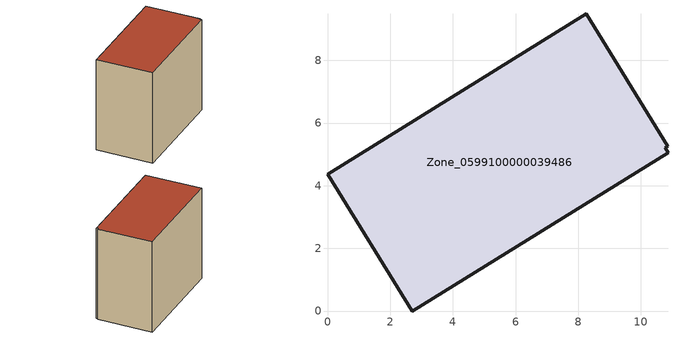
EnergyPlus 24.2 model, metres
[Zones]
Zone_0599100000039486
 floor ground (C_G): 10.85,5.26 10.77,5.21 10.86,5.05 2.7,0 0,4.37 8.26,9.48 z0
 wall outside (C_F): 10.85,5.26 8.26,9.48 0,4.37 2.7,0 10.86,5.05 10.77,5.21 10.85,5.26 z0:8.55
 roof outside (C_R): 10.77,5.21 10.85,5.26 8.26,9.48 0,4.37 2.7,0 10.86,5.05 z8.55
[BUILDING]
Pand.0599100000039486: North Axis=0; Terrain=City; Loads Convergence Tolerance Value=0.04; Temperature Convergence Tolerance Value=0.4; Solar Distribution=FullExterior; Maximum Number of Warmup Days=25; Minimum Number of Warmup Days=1
[Site:Location]
Rotterdam.The.Hague.AP_ZH_NLD Design_Conditions: Latitude=51.96; Longitude=4.45; Time Zone=1; Elevation=-4.5
[SITE:GROUNDTEMPERATURE:BUILDINGSURFACE]
18, 18, 18, 18, 18, 18, 18, 18, 18, 18, 18, 18
[MATERIAL] Thermal Absorptance=0.9; Solar Absorptance=0.7; Visible Absorptance=0.7
Name | Roughness | Thickness | Conductivity | Density | Specific Heat
G.TI.1992-2005 | MediumSmooth | 0.15 | 0.06 | 540 | 1210
F.TI.1992-2005 | Rough | 0.3 | 0.12 | 1920 | 840
R.TI.1992-2005 | MediumRough | 0.2 | 0.08 | 1500 | 1000
[CONSTRUCTION]
C_G: G.TI.1992-2005
C_F: F.TI.1992-2005
C_R: R.TI.1992-2005
[ZONE]
Zone_0599100000039486: Type=1; Multiplier=1; Ceiling Height=Autocalculate; Volume=Autocalculate; Floor Area=autocalculate; Part of Total Floor Area=Yes
[ZONEINFILTRATION:DESIGNFLOWRATE]
Infil_Zone_0599100000039486: Zone or ZoneList or Space or SpaceList=Zone_0599100000039486; Schedule=AlwaysOn; Design Flow Rate Calculation Method=Flow/Area; Flow Rate per Floor Area=0.0015; Constant Term Coefficient=1; Temperature Term Coefficient=0; Velocity Term Coefficient=0; Velocity Squared Term Coefficient=0
[HVACTEMPLATE:ZONE:IDEALLOADSAIRSYSTEM]
Zone_0599100000039486: Maximum Heating Supply Air Temperature=50; Minimum Cooling Supply Air Temperature=13; Maximum Heating Supply Air Humidity Ratio=0.0156; Minimum Cooling Supply Air Humidity Ratio=0.0077; Heating Limit=NoLimit; Cooling Limit=NoLimit; Dehumidification Control Type=ConstantSensibleHeatRatio; Cooling Sensible Heat Ratio=0.7; Dehumidification Setpoint=60; Humidification Control Type=None; Humidification Setpoint=30; Outdoor Air Method=None; Outdoor Air Flow Rate per Person=0.00944; Outdoor Air Flow Rate per Zone Floor Area=0; Outdoor Air Flow Rate per Zone=0; Demand Controlled Ventilation Type=None; Outdoor Air Economizer Type=NoEconomizer; Heat Recovery Type=None; Sensible Heat Recovery Effectiveness=0.7; Latent Heat Recovery Effectiveness=0.65
[ZONECONTROL:THERMOSTAT]
ThermostatControl_Zone_0599100000039486: Zone or ZoneList=Zone_0599100000039486; Control Type Schedule=DualSetpointControlType; Control 1=Thermostat_Zone_0599100000039486; Temperature Difference Between Cutout And Setpoint=0
[THERMOSTATSETPOINT:DUALSETPOINT]
Thermostat_Zone_0599100000039486: Heating Setpoint Temperature Schedule=HeatingSetpoint_Zone_0599100000039486; Cooling Setpoint Temperature Schedule=CoolingSetpoint_Zone_0599100000039486
[SCHEDULE:COMPACT]
HeatingSetpoint_Zone_0599100000039486: Through: 12/31, For: AllDays, Until: 24:00, 21
CoolingSetpoint_Zone_0599100000039486: Through: 12/31, For: AllDays, Until: 24:00, 24
DualSetpointControlType: Through: 12/31, For: AllDays, Until: 24:00, 4
AlwaysOn: Through: 12/31, For: AllDays, Until: 24:00, 1
